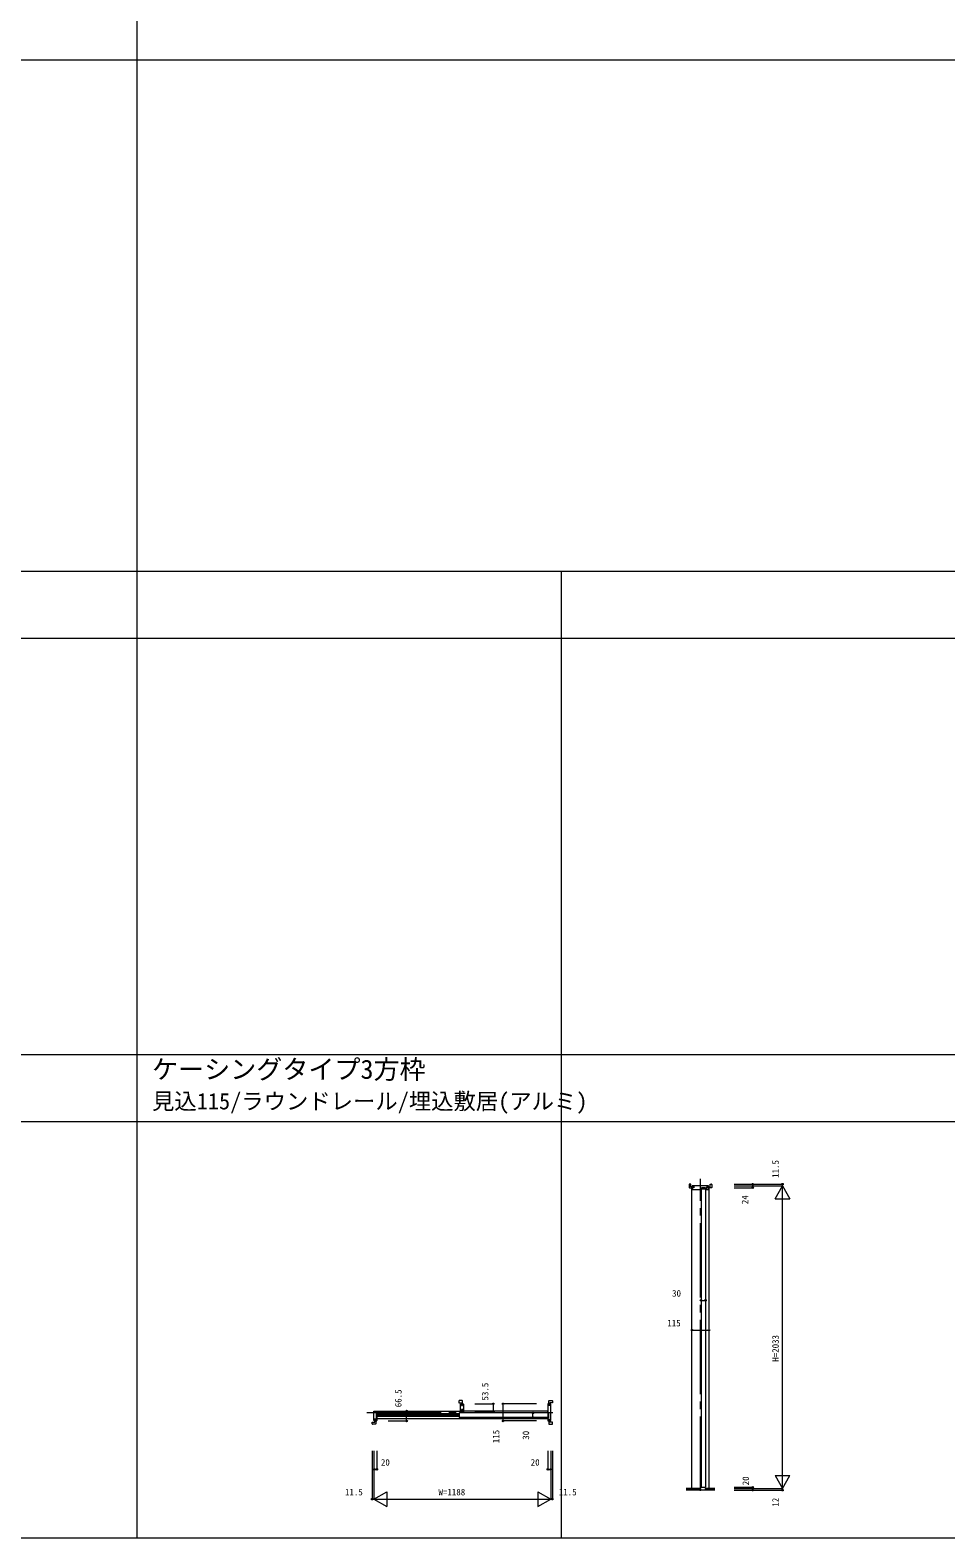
# Model space of a CAD drawing. Units: millimetres, scale not verified. Extents: x -14341 to 14341, y -10000 to 10000.
# Drawn here: x 2041 to 8191, y -10000 to 130 of the extents above; entities that cross this region are included whole.
import ezdxf
from ezdxf.enums import TextEntityAlignment as Align

# ---------------------------------------------------------------- set-up
doc = ezdxf.new("R2010")
doc.units = ezdxf.units.MM
doc.header["$LTSCALE"] = 50
doc.linetypes.add('USER1', pattern=[13, 10, -1, 1, -1])
doc.layers.add('0-0_0', color=7, linetype='Continuous')
for name, color, linetype, lineweight in [('0-1_YKK_F1', 7, 'Continuous', 18), ('0-4_YKK_N1', 2, 'Continuous', 18), ('0-5_YKK_B1', 4, 'Continuous', 18), ('0-6_YKK_Z1', 7, 'Continuous', 18)]:
    doc.layers.add(name, color=color, linetype=linetype, lineweight=lineweight)
doc.styles.add('ＭＳ ゴシック', font='')
doc.styles.get('ＭＳ ゴシック').set_extended_font_data('MS Gothic')

msp = doc.modelspace()

# ---------------------------------------------------------------- linework, layer by layer
at = {"layer": '0-1_YKK_F1'}
for p, q in [((2759.49, -10000), (2759.49, 9500)), ((-14340.51, -70), (14159.49, -70)), ((-14340.51, -3505), (14159.49, -3505)), ((5609.49, -10000), (5609.49, -3505)), ((-14340.51, -3955), (14159.49, -3955)), ((-14340.51, -6752.5), (14159.49, -6752.5)), ((-14340.51, -7202.5), (14159.49, -7202.5)), ((-14340.51, -10000), (14340.51, -10000))]:
    msp.add_line(p, q, dxfattribs=at)
at = {"layer": '0-4_YKK_N1'}
for p, q in [((6768.74, -7623.5), (7093.74, -7623.5)), ((6768.74, -7635), (7093.74, -7635)), ((6768.74, -7647.5), (6893.74, -7647.5)), ((6893.74, -7623.5), (6893.74, -7647.5)), ((7043.74, -7721.6), (7093.74, -7635)), ((7093.74, -7635), (7093.74, -7623.5)), ((7093.74, -9668), (7093.74, -7635)), ((7093.74, -7635), (7143.74, -7721.6)), ((7043.74, -7721.6), (7143.74, -7721.6)), ((6546.74, -8404.38), (6576.74, -8404.38)), ((6485.24, -8604.38), (6600.24, -8604.38)), ((5027.24, -9099.5), (5152.24, -9099.5)), ((5152.24, -9153), (5152.24, -9099.5)), ((5217.27, -9214.5), (5217.27, -9099.5)), ((5442.27, -9099.5), (5217.27, -9099.5)), ((5522.27, -9099.5), (5519.27, -9099.5)), ((4444.21, -9148), (4569.21, -9148)), ((4444.21, -9214.5), (4569.21, -9214.5)), ((4569.21, -9214.5), (4569.21, -9148)), ((5027.24, -9153), (5152.24, -9153)), ((5442.27, -9214.5), (5217.27, -9214.5)), ((5417.27, -9191), (5417.27, -9161)), ((5522.27, -9214.5), (5519.27, -9214.5)), ((4337.77, -9415), (4337.77, -9740)), ((4349.27, -9415), (4349.27, -9740)), ((4369.27, -9415), (4369.27, -9540)), ((5537.27, -9415), (5537.27, -9740)), ((5548.77, -9415), (5548.77, -9740)), ((4349.27, -9540), (4369.27, -9540)), ((7043.74, -9581.4), (7143.74, -9581.4)), ((7043.74, -9581.4), (7093.74, -9668)), ((7093.74, -9668), (7143.74, -9581.4)), ((4349.27, -9740), (4435.88, -9690)), ((4435.88, -9690), (4435.88, -9790)), ((5450.67, -9690), (5450.67, -9790)), ((5450.67, -9690), (5537.27, -9740)), ((6768.74, -9660), (6893.74, -9660)), ((6768.74, -9668), (7093.74, -9668)), ((6768.74, -9680), (7093.74, -9680)), ((6893.74, -9660), (6893.74, -9680)), ((7093.74, -9668), (7093.74, -9680)), ((4349.27, -9740), (4337.77, -9740)), ((4349.27, -9740), (5537.27, -9740)), ((4349.27, -9740), (4435.88, -9790)), ((5450.67, -9790), (5537.27, -9740)), ((5537.27, -9740), (5548.77, -9740))]:
    msp.add_line(p, q, dxfattribs=at)
msp.add_lwpolyline([(5517.27, -9415), (5517.27, -9540), (5537.27, -9540)], dxfattribs=at)
for centre in [(6893.74, -7623.5), (6893.74, -7647.5), (7093.74, -7623.5), (6546.74, -8404.38), (6576.74, -8404.38), (6485.24, -8604.38), (6600.24, -8604.38), (5152.24, -9099.5), (5217.27, -9099.5), (4569.21, -9148), (4569.21, -9214.5), (5152.24, -9153), (5217.27, -9214.5), (5417.27, -9161), (5417.27, -9191), (4349.27, -9540), (4369.27, -9540), (5517.27, -9540), (5537.27, -9540), (6893.74, -9660), (6893.74, -9680), (7093.74, -9680), (4337.77, -9740), (5548.77, -9740)]:
    msp.add_circle(centre, 5, dxfattribs=at)
at = {"layer": '0-5_YKK_B1'}
for p, q in [((6466.75, -7625.5), (6466.75, -7645.5)), ((6485.24, -9668), (6485.24, -7647.5)), ((6546.74, -7656), (6546.74, -9660)), ((6546.74, -7656), (6576.74, -7656)), ((6576.74, -7656), (6576.74, -9660)), ((6600.24, -9668), (6600.24, -7647.5)), ((6618.74, -7625.5), (6618.74, -7645.5)), ((4942.74, -9078), (4922.74, -9078)), ((5517.27, -9101.5), (5517.27, -9155)), ((5526.77, -9078), (5546.77, -9078)), ((4364.21, -9158), (4364.21, -9194)), ((4368.21, -9156), (4366.21, -9156)), ((4366.21, -9196), (4368.21, -9196)), ((4369.21, -9197), (4369.21, -9212.5)), ((4369.41, -9198.5), (5516.27, -9198.5)), ((4370.21, -9148), (4932.24, -9148)), ((4922.24, -9167.5), (4370.21, -9167.5)), ((4370.21, -9170.1), (4922.24, -9170.1)), ((4370.21, -9174.3), (4922.24, -9174.3)), ((4370.21, -9177.7), (4922.24, -9177.7)), ((4370.21, -9181.9), (4922.24, -9181.9)), ((4922.24, -9184.5), (4370.21, -9184.5)), ((4922.24, -9163), (4924.24, -9161)), ((4922.24, -9163), (4922.24, -9189)), ((4924.24, -9191), (4922.24, -9189)), ((5518.77, -9161), (4924.24, -9161)), ((5518.77, -9191), (4924.24, -9191)), ((5516.27, -9148), (4952.24, -9148)), ((5516.27, -9148), (5516.27, -9161)), ((5516.27, -9191), (5516.27, -9198.5)), ((5517.27, -9197), (5517.27, -9212.5)), ((5518.27, -9156), (5520.27, -9156)), ((5520.27, -9196), (5518.27, -9196)), ((5518.77, -9161), (5520.77, -9163)), ((5518.77, -9191), (5520.77, -9189)), ((5520.77, -9189), (5520.77, -9163)), ((5522.27, -9158), (5522.27, -9194)), ((4359.71, -9236), (4339.71, -9236)), ((5526.77, -9236), (5546.77, -9236)), ((6546.74, -9660), (6576.74, -9660))]:
    msp.add_line(p, q, dxfattribs=at)
for points in [[(6477.75, -7640.5), (6477.75, -7623.5), (6468.75, -7623.5)], [(6468.75, -7647.5), (6491.75, -7647.5), (6491.75, -7640.5), (6477.75, -7640.5)], [(6597.74, -7657), (6597.74, -7648), (6590.74, -7648), (6588.24, -7648), (6588.24, -7640.3), (6596.74, -7640.3), (6597.74, -7639.3), (6597.74, -7635), (6487.74, -7635), (6487.74, -7639.3), (6488.74, -7640.3), (6497.24, -7640.3), (6497.24, -7648), (6494.74, -7648), (6487.74, -7648), (6487.74, -7657)], [(6489.74, -7659), (6541.54, -7659), (6542.04, -7658.5), (6542.04, -7649.8)], [(6544.04, -7647.8), (6552.24, -7647.8), (6552.24, -7645), (6571.24, -7645), (6571.24, -7647.8), (6579.44, -7647.8)], [(6581.44, -7649.8), (6581.44, -7658.5), (6581.94, -7659), (6595.74, -7659)], [(6616.74, -7647.5), (6593.74, -7647.5), (6593.74, -7640.5), (6607.74, -7640.5)], [(6607.74, -7640.5), (6607.74, -7623.5), (6616.74, -7623.5)], [(4920.74, -9080), (4920.74, -9092), (4937.74, -9092), (4937.74, -9106)], [(4938.24, -9137), (4938.24, -9153), (4932.24, -9153), (4932.24, -9102), (4936.54, -9102), (4937.54, -9103), (4937.54, -9111.5), (4945.24, -9111.5), (4945.24, -9099.5), (4950.24, -9099.5)], [(4937.74, -9106), (4944.74, -9106), (4944.74, -9080)], [(4952.24, -9101.5), (4952.24, -9153), (4946.24, -9153), (4946.24, -9137), (4938.24, -9137)], [(5532.97, -9102), (5531.97, -9103), (5531.97, -9111.5), (5524.27, -9111.5), (5524.27, -9106.5), (5524.27, -9099.5), (5519.27, -9099.5)], [(5519.27, -9214.5), (5524.27, -9214.5), (5524.27, -9207.5), (5524.27, -9202.5), (5531.97, -9202.5), (5531.97, -9211), (5532.97, -9212), (5537.27, -9212), (5537.27, -9102), (5532.97, -9102)], [(5531.77, -9106), (5524.77, -9106), (5524.77, -9080)], [(5548.77, -9080), (5548.77, -9092), (5531.77, -9092), (5531.77, -9106)], [(4337.71, -9234), (4337.71, -9222), (4354.71, -9222), (4354.71, -9208)], [(4367.21, -9214.5), (4362.21, -9214.5), (4362.21, -9207.5), (4362.21, -9202.5), (4354.51, -9202.5), (4354.51, -9211), (4353.51, -9212), (4349.21, -9212), (4349.21, -9148), (4362.21, -9148), (4369.21, -9148), (4369.21, -9155)], [(4354.71, -9208), (4361.71, -9208), (4361.71, -9234)], [(4370.21, -9148), (4370.21, -9191), (4370.21, -9198.5)], [(5531.77, -9208), (5524.77, -9208), (5524.77, -9234)], [(5548.77, -9234), (5548.77, -9222), (5531.77, -9222), (5531.77, -9208)]]:
    msp.add_lwpolyline(points, dxfattribs=at)
for centre, radius, start, end in [((6468.75, -7625.5), 2, 90, 180), ((6468.75, -7645.5), 2, 180, 270), ((6489.74, -7657), 2, 180, 270), ((6544.04, -7649.8), 2, 90, 180), ((6579.44, -7649.8), 2, 0, 90), ((6595.74, -7657), 2, 270, 0), ((6616.74, -7625.5), 2, 0, 90), ((6616.74, -7645.5), 2, 270, 0), ((4922.74, -9080), 2, 90, 180), ((4942.74, -9080), 2, 0, 90), ((4950.24, -9101.5), 2, 0, 90), ((5519.27, -9101.5), 2, 90, 180), ((5526.77, -9080), 2, 90, 180), ((5546.77, -9080), 2, 0, 90), ((4366.21, -9158), 2, 90, 180), ((4366.21, -9194), 2, 180, 270), ((4367.21, -9212.5), 2, 270, 0), ((4368.21, -9155), 1, 270, 0), ((4368.21, -9197), 1, 0, 90), ((5518.27, -9155), 1, 180, 270), ((5518.27, -9197), 1, 90, 180), ((5519.27, -9212.5), 2, 180, 270), ((5520.27, -9158), 2, 0, 90), ((5520.27, -9194), 2, 270, 0), ((4339.71, -9234), 2, 180, 270), ((4359.71, -9234), 2, 270, 0), ((5526.77, -9234), 2, 180, 270), ((5546.77, -9234), 2, 270, 0)]:
    msp.add_arc(centre, radius, start, end, dxfattribs=at)
at = {"layer": '0-6_YKK_Z1', "linetype": 'USER1'}
for p, q in [((6542.74, -9685), (6542.74, -7587.5)), ((4301.71, -9157), (5584.77, -9157))]:
    msp.add_line(p, q, dxfattribs=at)
at = {"layer": '0-6_YKK_Z1'}
for p, q in [((6542.73, -9668), (6447.54, -9668)), ((6447.54, -9671), (6542.73, -9671)), ((6447.54, -9674), (6542.73, -9674)), ((6447.54, -9677), (6542.73, -9677)), ((6639.81, -9680), (6447.54, -9680)), ((6542.73, -9668), (6542.73, -9680)), ((6639.81, -9668), (6573.73, -9668)), ((6573.73, -9668), (6573.73, -9680)), ((6573.73, -9671), (6639.81, -9671)), ((6573.73, -9674), (6639.81, -9674)), ((6573.73, -9677), (6639.81, -9677))]:
    msp.add_line(p, q, dxfattribs=at)

# ---------------------------------------------------------------- texts
at = {"layer": '0-0_0', "style": 'ＭＳ ゴシック'}
for s, height, p in [('ケーシングタイプ3方枠', 128.3, (2859.49, -6954.22)), ('見込115/ラウンドレール/埋込敷居(アルミ)', 110, (2859.49, -7154.27))]:
    msp.add_text(s, height=height, dxfattribs=at).set_placement(p, align=Align.BOTTOM_LEFT)
at = {"layer": '0-4_YKK_N1', "color": 7, "style": 'ＭＳ ゴシック'}
for s, p in [('11.5', (7081.74, -7581.16)), ('24', (6876.86, -7758.03)), ('H=2033', (7081.74, -8816.5)), ('66.5', (4548.45, -9122.48)), ('53.5', (5131.48, -9077.26)), ('115', (5205.27, -9364.01)), ('30', (5405.27, -9340.69)), ('20', (6881.74, -9646.85)), ('12', (7081.74, -9790.66))]:
    msp.add_text(s, height=43.99, rotation=90, dxfattribs=at).set_placement(p, align=Align.BOTTOM_LEFT)
for s, p in [('30', (6352.31, -8392.38)), ('115', (6320.07, -8592.38)), ('20', (4396.6, -9528)), ('20', (5402.68, -9528)), ('11.5', (4155.43, -9728)), ('W=1188', (4783.27, -9728)), ('11.5', (5591.11, -9728))]:
    msp.add_text(s, height=43.99, dxfattribs=at).set_placement(p, align=Align.BOTTOM_LEFT)

doc.saveas('drawing.dxf')
